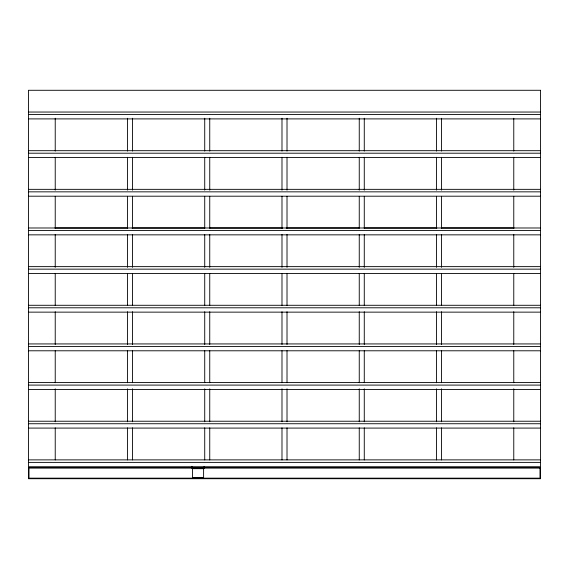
<?xml version="1.0" encoding="UTF-8"?>
<svg xmlns="http://www.w3.org/2000/svg" width="569" height="569" viewBox="0 0 569 569"><rect width="100%" height="100%" fill="white"/><g stroke="black" fill="none" stroke-linecap="round" stroke-linejoin="round"><path stroke-width="0.85" d="M28.45 112.043L540.55 112.043M28.45 114.554L540.55 114.554M28.45 118.9L540.55 118.9M28.45 150.693L540.55 150.693M28.45 153.203L540.55 153.203M28.45 157.549L540.55 157.549M28.45 189.342L540.55 189.342M28.45 191.845L540.55 191.845M28.45 196.198L540.55 196.198M28.45 227.984L540.55 227.984M55.065 228.005L127.705 228.005M132.136 228.005L204.776 228.005M210.089 228.005L282.729 228.005M286.271 228.005L358.911 228.005M364.224 228.005L436.864 228.005M441.295 228.005L513.935 228.005M28.45 230.495L540.55 230.495M28.45 234.848L540.55 234.848M28.45 266.633L540.55 266.633M28.45 269.144L540.55 269.144M28.45 273.497L540.55 273.497M28.45 305.283L540.55 305.283M28.45 307.793L540.55 307.793M28.45 312.139L540.55 312.139M28.45 343.932L540.55 343.932M28.45 346.443L540.55 346.443M28.45 350.788L540.55 350.788M28.45 382.581L540.55 382.581M28.45 385.092L540.55 385.092M28.45 389.438L540.55 389.438M28.45 421.231L540.55 421.231M28.45 423.741L540.55 423.741M28.45 428.087L540.55 428.087M28.45 459.88L540.55 459.88M28.45 462.391L540.55 462.391M513.771 118.252L513.771 151.091M513.771 157.286L513.771 190.138M513.771 196.319L513.771 228.304M513.771 234.464L513.771 267.352M513.771 273.497L513.771 305.517M513.771 311.727L513.771 344.465M513.771 350.675L513.771 382.731M513.771 388.819L513.771 421.778M513.771 427.852L513.771 459.944M441.53 118.252L441.53 151.091M441.53 157.286L441.53 190.138M441.53 196.319L441.53 228.304M441.53 234.464L441.53 267.352M441.53 273.497L441.53 305.517M441.53 311.727L441.53 344.465M441.53 350.675L441.53 382.731M441.53 388.819L441.53 421.778M441.53 427.852L441.53 459.944M436.515 118.252L436.515 151.091M436.515 157.286L436.515 190.138M436.515 196.319L436.515 228.304M436.515 234.464L436.515 267.352M436.515 273.497L436.515 305.517M436.515 311.727L436.515 344.465M436.515 350.675L436.515 382.731M436.515 388.819L436.515 421.778M436.515 427.852L436.515 459.944M364.274 118.252L364.274 151.091M364.274 157.286L364.274 190.138M364.274 196.319L364.274 228.304M364.274 234.464L364.274 267.352M364.274 273.497L364.274 305.517M364.274 311.727L364.274 344.465M364.274 350.675L364.274 382.731M364.274 388.819L364.274 421.778M364.274 427.852L364.274 459.944M359.252 118.252L359.252 151.091M359.252 157.286L359.252 190.138M359.252 196.319L359.252 228.304M359.252 234.464L359.252 267.352M359.252 273.497L359.252 305.517M359.252 311.727L359.252 344.465M359.252 350.675L359.252 382.731M359.252 388.819L359.252 421.778M359.252 427.852L359.252 459.944M287.011 118.252L287.011 151.091M287.011 157.286L287.011 190.138M287.011 196.319L287.011 228.304M287.011 234.464L287.011 267.352M287.011 273.497L287.011 305.517M287.011 311.727L287.011 344.465M287.011 350.675L287.011 382.731M287.011 388.819L287.011 421.778M287.011 427.852L287.011 459.944M281.989 118.252L281.989 151.091M281.989 157.286L281.989 190.138M281.989 196.319L281.989 228.304M281.989 234.464L281.989 267.352M281.989 273.497L281.989 305.517M281.989 311.727L281.989 344.465M281.989 350.675L281.989 382.731M281.989 388.819L281.989 421.778M281.989 427.852L281.989 459.944M209.748 118.252L209.748 151.091M209.748 157.286L209.748 190.138M209.748 196.319L209.748 228.304M209.748 234.464L209.748 267.352M209.748 273.497L209.748 305.517M209.748 311.727L209.748 344.465M209.748 350.675L209.748 382.731M209.748 388.819L209.748 421.778M209.748 427.852L209.748 459.944M204.726 118.252L204.726 151.091M204.726 157.286L204.726 190.138M204.726 196.319L204.726 228.304M204.726 234.464L204.726 267.352M204.726 273.497L204.726 305.517M204.726 311.727L204.726 344.465M204.726 350.675L204.726 382.731M204.726 388.819L204.726 421.778M204.726 427.852L204.726 459.944M204.171 466.338L204.171 468.387M191.895 466.338L191.895 468.387M132.485 118.252L132.485 151.091M132.485 157.286L132.485 190.138M132.485 196.319L132.485 228.304M132.485 234.464L132.485 267.352M132.485 273.497L132.485 305.517M132.485 311.727L132.485 344.465M132.485 350.675L132.485 382.731M132.485 388.819L132.485 421.778M132.485 427.852L132.485 459.944M127.47 118.252L127.47 151.091M127.47 157.286L127.47 190.138M127.47 196.319L127.47 228.304M127.47 234.464L127.47 267.352M127.47 273.497L127.47 305.517M127.47 311.727L127.47 344.465M127.47 350.675L127.47 382.731M127.47 388.819L127.47 421.778M127.47 427.852L127.47 459.944M55.229 118.252L55.229 151.091M55.229 157.286L55.229 190.138M55.229 196.319L55.229 228.304M55.229 234.464L55.229 267.352M55.229 273.497L55.229 305.517M55.229 311.727L55.229 344.465M55.229 350.675L55.229 382.731M55.229 388.819L55.229 421.778M55.229 427.852L55.229 459.944M540.55 90.286L28.45 90.286L28.45 466.736L540.55 466.736L540.55 90.286M540.55 467.554L28.45 467.554L28.45 478.714L540.55 478.714L540.55 467.554M539.995 468.116L29.005 468.116L29.005 478.159L539.995 478.159L539.995 468.116M203.61 468.671L192.457 468.671L192.457 477.597L203.61 477.597L203.61 468.671"/></g></svg>
